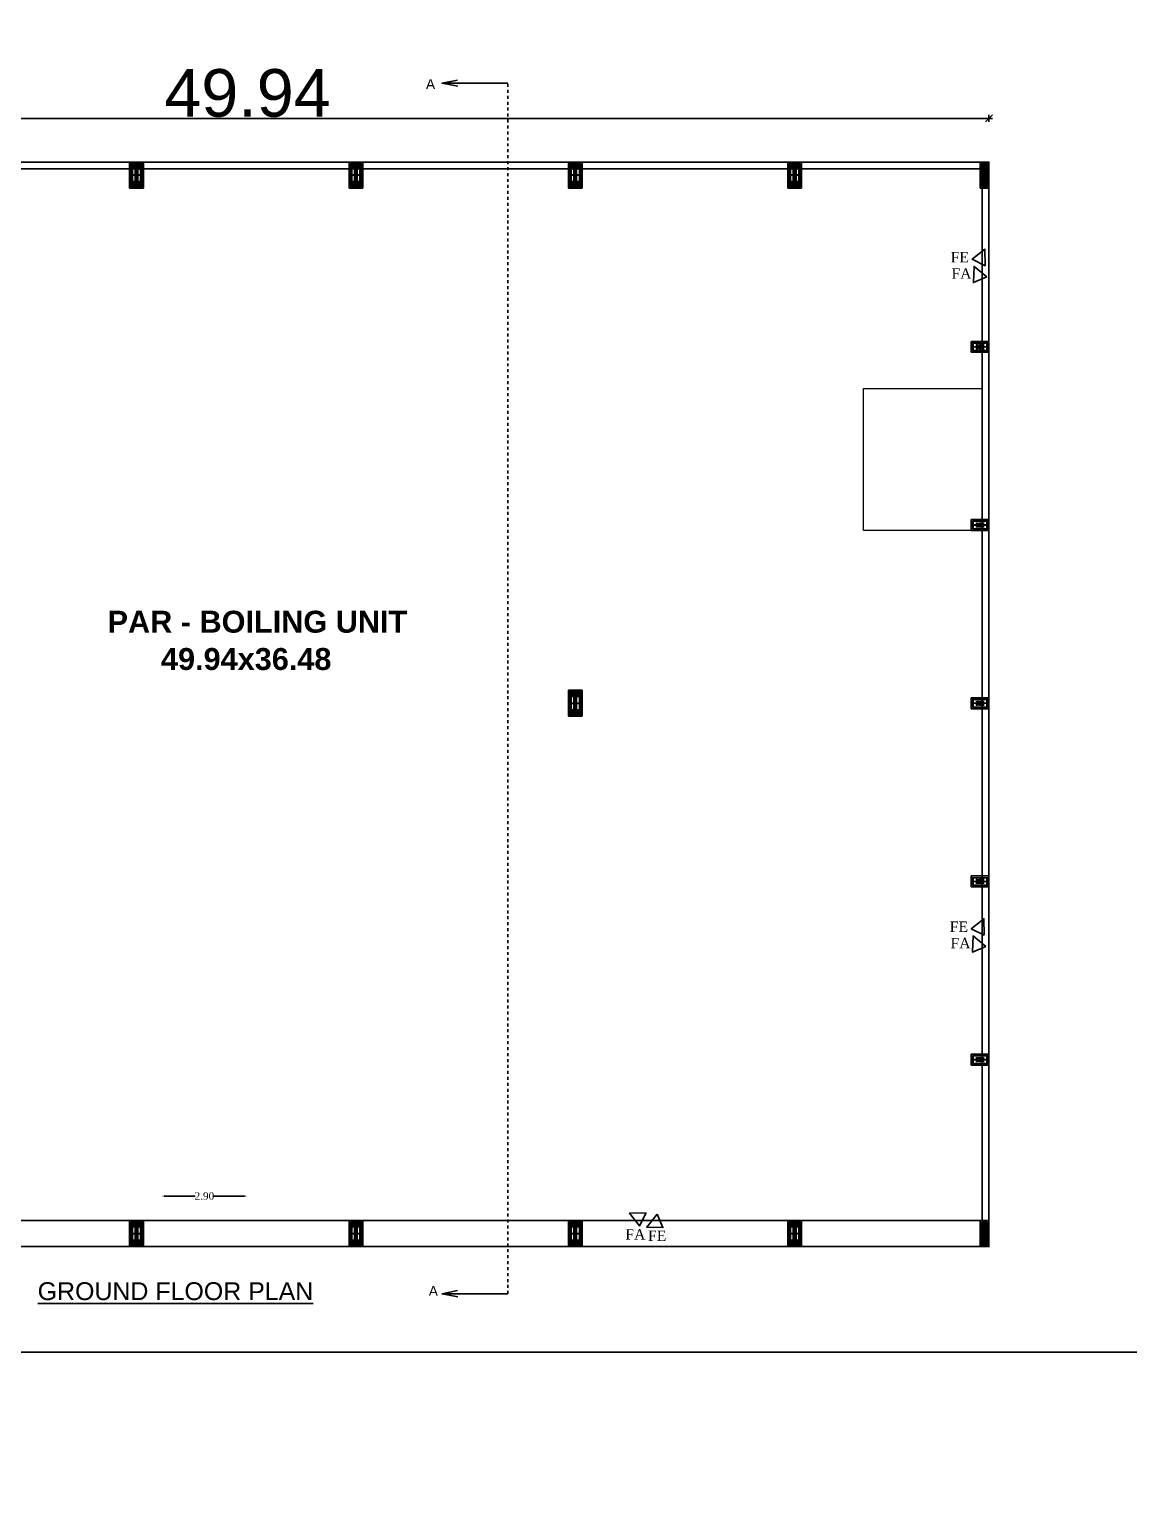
# Model space of a CAD drawing. Header units: metres. Extents: x 1422408 to 2565053, y 3723 to 80428.
# Drawn here: x 2267800.05 to 2267837.02, y 4045.94 to 4095.23 of the extents above; entities that cross this region are included whole.
import ezdxf

# ---------------------------------------------------------------- set-up
doc = ezdxf.new("R2010")
doc.units = ezdxf.units.M
doc.header["$LTSCALE"] = 3.5
doc.header["$MEASUREMENT"] = 0
doc.linetypes.add('CENTER2', pattern=[1.125, 0.75, -0.125, 0.125, -0.125])
doc.linetypes.add('HIDDEN', pattern=[0.375, 0.25, -0.125])
doc.layers.get('0').update_dxf_attribs({"linetype": 'CONTINUOUS'})
doc.layers.get('DEFPOINTS').update_dxf_attribs({"linetype": 'CONTINUOUS'})
for name, color, linetype in [('BLK_6_FLR_0_AC_ROOM_1', 117, 'CONTINUOUS'), ('BLK_6_FLR_0_EXIT_WIDTH_DOOR', 2, 'CONTINUOUS'), ('WORKSHOP_AREA', 10, 'CONTINUOUS')]:
    doc.layers.add(name, color=color, linetype=linetype)
doc.layers.add('BLK_6_FLR_0_BLT_UP_AREA', color=1, linetype='CONTINUOUS', plot=False)
doc.layers.add('BLK_6_FLR_0_FIRESTAIR_1', color=1, linetype='CONTINUOUS', lineweight=0)
doc.layers.add('CEN', color=4, linetype='CENTER2', lineweight=18)
doc.styles.add('ANAND', font='times.ttf')
doc.styles.add('ROOM TEXT 10.5', font='swisse.ttf')
doc.styles.add('SIKKIM-ARE', font='arialbd.ttf')
doc.styles.add('style1', font='arial.ttf', dxfattribs={"height": 0.28})
doc.styles.add('style1jaya', font='times.ttf')
doc.dimstyles.new('STANDARD$0', dxfattribs={"dimtxt": 0.25, "dimasz": 0.1, "dimexe": 2, "dimexo": 2, "dimgap": 0, "dimtad": 0, "dimzin": 0, "dimdsep": 46, "dimtxsty": 'ANAND', "dimcen": 0.0625, "dimdle": 2.5, "dimse1": 1, "dimse2": 1, "dimclrd": 2, "dimclre": 9, "dimadec": 0, "dimazin": 0, "dimtfac": 1, "dimtix": 1, "dimtofl": 0, "dimtmove": 2, "dimatfit": 3, "dimldrblk": 'OBLIQUE', "dimfxl": 0, "dimtolj": 1, "dimtzin": 0, "dimarcsym": 0})

# ---------------------------------------------------------------- blocks, each defined once
blk = doc.blocks.new('ER')
for p, q in [((-3, -3), (3, 3)), ((-3, 0), (3, 0)), ((0, -3), (0, 3))]:
    blk.add_line(p, q)
blk = doc.blocks.new('*D593')
at = {"layer": 'BLK_6_FLR_0_EXIT_WIDTH_DOOR', "color": 2, "linetype": 'Continuous', "lineweight": -2, "ltscale": 400}
for p, q in [((2267804.591, 4055.983), (2267805.63, 4055.983)), ((2267807.293, 4055.983), (2267806.254, 4055.983))]:
    blk.add_line(p, q, dxfattribs=at)
at = {"layer": 'BLK_6_FLR_0_EXIT_WIDTH_DOOR', "color": 2, "ltscale": 400}
for points in [[(2267804.591, 4056), (2267804.591, 4055.966), (2267804.491, 4055.983)], [(2267807.293, 4056), (2267807.293, 4055.966), (2267807.393, 4055.983)]]:
    blk.add_solid(points, dxfattribs=at)
at = {"layer": 'DEFPOINTS', "color": 0, "ltscale": 400}
for p in [(2267807.393, 4055.983), (2267804.491, 4055.16), (2267807.393, 4055.16)]:
    blk.add_point(p, dxfattribs=at)
at = {"layer": 'BLK_6_FLR_0_EXIT_WIDTH_DOOR', "color": 0, "ltscale": 400, "insert": (2267805.942, 4055.983), "char_height": 0.25, "attachment_point": 5, "style": 'ANAND'}
blk.add_mtext('\\A1;2.90', dxfattribs=at)
blk = doc.blocks.new('_Oblique')
at = {"color": 0, "linetype": 'ByBlock', "lineweight": -2}
blk.add_line((-0.5, -0.5), (0.5, 0.5), dxfattribs=at)

msp = doc.modelspace()

# ---------------------------------------------------------------- linework, layer by layer
at = {"linetype": 'HIDDEN', "ltscale": 0.05}
msp.add_line((2267816.14529, 4052.69148), (2267816.14529, 4093.41135), dxfattribs=at)
at = {"ltscale": 0.05}
msp.add_line((2267782.4279, 4092.23109), (2267832.28432, 4092.23109), dxfattribs=at)
for p, q in [((2267832.32432, 4090.76184), (2267782.3879, 4090.76184)), ((2267832.07074, 4090.71113), (2267832.27821, 4090.71113)), ((2267832.32432, 4054.28389), (2267832.32432, 4090.76184)), ((2267832.07074, 4055.10919), (2267832.27821, 4055.10919)), ((2267782.3879, 4054.28389), (2267832.32432, 4054.28389))]:
    msp.add_line(p, q)
at = {"linetype": 'Continuous'}
for p, q in [((2267803.42722, 4090.76184), (2267803.88829, 4090.76184)), ((2267803.42722, 4089.88582), (2267803.42722, 4090.76184)), ((2267803.55401, 4090.60969), (2267803.47333, 4090.60969)), ((2267803.55401, 4090.60047), (2267803.47333, 4090.60047)), ((2267803.48993, 4090.66502), (2267803.82558, 4090.66502)), ((2267803.48993, 4090.54514), (2267803.82558, 4090.54514)), ((2267803.51943, 4090.69453), (2267803.51943, 4089.95314)), ((2267803.61165, 4090.69453), (2267803.61165, 4089.95314)), ((2267803.70386, 4090.69453), (2267803.70386, 4089.95314)), ((2267803.76149, 4090.60969), (2267803.84218, 4090.60969)), ((2267803.76149, 4090.60047), (2267803.84218, 4090.60047)), ((2267803.79607, 4090.69453), (2267803.79607, 4089.95314)), ((2267803.88829, 4090.76184), (2267803.88829, 4089.88582)), ((2267810.80424, 4090.76184), (2267811.2653, 4090.76184)), ((2267810.80424, 4089.88582), (2267810.80424, 4090.76184)), ((2267810.93103, 4090.60969), (2267810.85034, 4090.60969)), ((2267810.93103, 4090.60047), (2267810.85034, 4090.60047)), ((2267810.86694, 4090.66502), (2267811.20259, 4090.66502)), ((2267810.86694, 4090.54514), (2267811.20259, 4090.54514)), ((2267810.89645, 4090.69453), (2267810.89645, 4089.95314)), ((2267810.98866, 4090.69453), (2267810.98866, 4089.95314)), ((2267811.08087, 4090.69453), (2267811.08087, 4089.95314)), ((2267811.13851, 4090.60969), (2267811.21919, 4090.60969)), ((2267811.13851, 4090.60047), (2267811.21919, 4090.60047)), ((2267811.17309, 4090.69453), (2267811.17309, 4089.95314)), ((2267811.2653, 4090.76184), (2267811.2653, 4089.88582)), ((2267818.18125, 4090.76184), (2267818.64231, 4090.76184)), ((2267818.18125, 4089.88582), (2267818.18125, 4090.76184)), ((2267818.30804, 4090.60969), (2267818.22735, 4090.60969)), ((2267818.30804, 4090.60047), (2267818.22735, 4090.60047)), ((2267818.24395, 4090.66502), (2267818.57961, 4090.66502)), ((2267818.24395, 4090.54514), (2267818.57961, 4090.54514)), ((2267818.27346, 4090.69453), (2267818.27346, 4089.95314)), ((2267818.36567, 4090.69453), (2267818.36567, 4089.95314)), ((2267818.45789, 4090.69453), (2267818.45789, 4089.95314)), ((2267818.51552, 4090.60969), (2267818.59621, 4090.60969)), ((2267818.51552, 4090.60047), (2267818.59621, 4090.60047)), ((2267818.5501, 4090.69453), (2267818.5501, 4089.95314)), ((2267818.64231, 4090.76184), (2267818.64231, 4089.88582)), ((2267825.55826, 4090.76184), (2267826.01932, 4090.76184)), ((2267825.55826, 4089.88582), (2267825.55826, 4090.76184)), ((2267825.68505, 4090.60969), (2267825.60437, 4090.60969)), ((2267825.68505, 4090.60047), (2267825.60437, 4090.60047)), ((2267825.62097, 4090.66502), (2267825.95662, 4090.66502)), ((2267825.62097, 4090.54514), (2267825.95662, 4090.54514)), ((2267825.65047, 4090.69453), (2267825.65047, 4089.95314)), ((2267825.74269, 4090.69453), (2267825.74269, 4089.95314)), ((2267825.8349, 4090.69453), (2267825.8349, 4089.95314)), ((2267825.89253, 4090.60969), (2267825.97322, 4090.60969)), ((2267825.89253, 4090.60047), (2267825.97322, 4090.60047)), ((2267825.92711, 4090.69453), (2267825.92711, 4089.95314)), ((2267826.01932, 4090.76184), (2267826.01932, 4089.88582)), ((2267832.02463, 4090.76184), (2267832.32432, 4090.76184)), ((2267832.02463, 4089.88582), (2267832.02463, 4090.76184)), ((2267832.07074, 4089.93654), (2267832.07074, 4090.71113)), ((2267832.09886, 4090.54514), (2267832.25931, 4090.54514)), ((2267832.11915, 4089.95314), (2267832.11915, 4090.69453)), ((2267832.2298, 4089.95314), (2267832.2298, 4090.69453)), ((2267832.27821, 4090.71113), (2267832.27821, 4089.93654)), ((2267832.32432, 4090.76184), (2267832.32432, 4089.88582)), ((2267803.55401, 4090.0472), (2267803.47333, 4090.0472)), ((2267803.55401, 4090.03797), (2267803.47333, 4090.03797)), ((2267803.48993, 4090.10252), (2267803.82558, 4090.10252)), ((2267803.76149, 4090.0472), (2267803.84218, 4090.0472)), ((2267803.76149, 4090.03797), (2267803.84218, 4090.03797)), ((2267810.93103, 4090.0472), (2267810.85034, 4090.0472)), ((2267810.93103, 4090.03797), (2267810.85034, 4090.03797)), ((2267810.86694, 4090.10252), (2267811.20259, 4090.10252)), ((2267811.13851, 4090.0472), (2267811.21919, 4090.0472)), ((2267811.13851, 4090.03797), (2267811.21919, 4090.03797)), ((2267818.30804, 4090.0472), (2267818.22735, 4090.0472)), ((2267818.30804, 4090.03797), (2267818.22735, 4090.03797)), ((2267818.24395, 4090.10252), (2267818.57961, 4090.10252)), ((2267818.51552, 4090.0472), (2267818.59621, 4090.0472)), ((2267818.51552, 4090.03797), (2267818.59621, 4090.03797)), ((2267825.68505, 4090.0472), (2267825.60437, 4090.0472)), ((2267825.68505, 4090.03797), (2267825.60437, 4090.03797)), ((2267825.62097, 4090.10252), (2267825.95662, 4090.10252)), ((2267825.89253, 4090.0472), (2267825.97322, 4090.0472)), ((2267825.89253, 4090.03797), (2267825.97322, 4090.03797)), ((2267832.08226, 4090.0472), (2267832.26669, 4090.0472)), ((2267832.08226, 4090.03982), (2267832.08226, 4090.0472)), ((2267832.26669, 4090.03982), (2267832.08226, 4090.03982)), ((2267832.09886, 4090.10252), (2267832.25931, 4090.10252)), ((2267832.26669, 4090.0472), (2267832.26669, 4090.03982)), ((2267803.88829, 4089.88582), (2267803.42722, 4089.88582)), ((2267803.48993, 4089.98265), (2267803.82558, 4089.98265)), ((2267811.2653, 4089.88582), (2267810.80424, 4089.88582)), ((2267810.86694, 4089.98265), (2267811.20259, 4089.98265)), ((2267818.64231, 4089.88582), (2267818.18125, 4089.88582)), ((2267818.24395, 4089.98265), (2267818.57961, 4089.98265)), ((2267826.01932, 4089.88582), (2267825.55826, 4089.88582)), ((2267825.62097, 4089.98265), (2267825.95662, 4089.98265)), ((2267832.32432, 4089.88582), (2267832.02463, 4089.88582)), ((2267832.27821, 4089.93654), (2267832.07074, 4089.93654)), ((2267832.09886, 4089.98265), (2267832.25931, 4089.98265)), ((2267831.72494, 4084.73107), (2267832.32432, 4084.73107)), ((2267831.72494, 4084.36221), (2267831.72494, 4084.73107)), ((2267832.16479, 4084.60197), (2267831.88447, 4084.60197)), ((2267831.91397, 4084.4618), (2267831.91397, 4084.63148)), ((2267832.02463, 4084.4618), (2267832.02463, 4084.63148)), ((2267832.13528, 4084.4618), (2267832.13528, 4084.63148)), ((2267832.32432, 4084.73107), (2267832.32432, 4084.36221)), ((2267832.32432, 4084.36221), (2267831.72494, 4084.36221)), ((2267832.16479, 4084.49131), (2267831.88447, 4084.49131)), ((2267831.72494, 4078.73724), (2267832.32432, 4078.73724)), ((2267831.72494, 4078.36839), (2267831.72494, 4078.73724)), ((2267832.32432, 4078.73724), (2267832.32432, 4078.36839)), ((2267832.32432, 4078.36839), (2267831.72494, 4078.36839)), ((2267832.16479, 4078.60814), (2267831.88447, 4078.60814)), ((2267832.16479, 4078.49749), (2267831.88447, 4078.49749)), ((2267831.91397, 4078.46798), (2267831.91397, 4078.63765)), ((2267832.02463, 4078.46798), (2267832.02463, 4078.63765)), ((2267832.13528, 4078.46798), (2267832.13528, 4078.63765)), ((2267818.18125, 4072.12098), (2267818.18125, 4072.997)), ((2267818.18125, 4072.997), (2267818.64231, 4072.997)), ((2267818.30804, 4072.84485), (2267818.22735, 4072.84485)), ((2267818.30804, 4072.83563), (2267818.22735, 4072.83563)), ((2267818.57961, 4072.90018), (2267818.24395, 4072.90018)), ((2267818.57961, 4072.7803), (2267818.24395, 4072.7803)), ((2267818.27346, 4072.1883), (2267818.27346, 4072.92969)), ((2267818.36567, 4072.1883), (2267818.36567, 4072.92969)), ((2267818.45789, 4072.1883), (2267818.45789, 4072.92969)), ((2267818.51552, 4072.84485), (2267818.59621, 4072.84485)), ((2267818.51552, 4072.83563), (2267818.59621, 4072.83563)), ((2267818.5501, 4072.1883), (2267818.5501, 4072.92969)), ((2267818.64231, 4072.997), (2267818.64231, 4072.12098)), ((2267818.30804, 4072.28236), (2267818.22735, 4072.28236)), ((2267818.30804, 4072.27313), (2267818.22735, 4072.27313)), ((2267818.57961, 4072.33768), (2267818.24395, 4072.33768)), ((2267818.51552, 4072.28236), (2267818.59621, 4072.28236)), ((2267818.51552, 4072.27313), (2267818.59621, 4072.27313)), ((2267831.72494, 4072.74342), (2267832.32432, 4072.74342)), ((2267831.72494, 4072.37457), (2267831.72494, 4072.74342)), ((2267832.32432, 4072.37457), (2267831.72494, 4072.37457)), ((2267832.16479, 4072.61432), (2267831.88447, 4072.61432)), ((2267832.16479, 4072.50367), (2267831.88447, 4072.50367)), ((2267831.91397, 4072.47416), (2267831.91397, 4072.64383)), ((2267832.02463, 4072.47416), (2267832.02463, 4072.64383)), ((2267832.13528, 4072.47416), (2267832.13528, 4072.64383)), ((2267832.32432, 4072.74342), (2267832.32432, 4072.37457)), ((2267818.64231, 4072.12098), (2267818.18125, 4072.12098)), ((2267818.57961, 4072.21781), (2267818.24395, 4072.21781)), ((2267831.72494, 4066.7496), (2267832.32432, 4066.7496)), ((2267831.72494, 4066.38075), (2267831.72494, 4066.7496)), ((2267832.32432, 4066.38075), (2267831.72494, 4066.38075)), ((2267832.16479, 4066.6205), (2267831.88447, 4066.6205)), ((2267832.16479, 4066.50984), (2267831.88447, 4066.50984)), ((2267831.91397, 4066.48034), (2267831.91397, 4066.65001)), ((2267832.02463, 4066.48034), (2267832.02463, 4066.65001)), ((2267832.13528, 4066.48034), (2267832.13528, 4066.65001)), ((2267832.32432, 4066.7496), (2267832.32432, 4066.38075)), ((2267831.72494, 4060.75577), (2267832.32432, 4060.75577)), ((2267831.72494, 4060.38692), (2267831.72494, 4060.75577)), ((2267832.16479, 4060.62668), (2267831.88447, 4060.62668)), ((2267832.16479, 4060.51602), (2267831.88447, 4060.51602)), ((2267831.91397, 4060.48651), (2267831.91397, 4060.65618)), ((2267832.02463, 4060.48651), (2267832.02463, 4060.65618)), ((2267832.13528, 4060.48651), (2267832.13528, 4060.65618)), ((2267832.32432, 4060.75577), (2267832.32432, 4060.38692)), ((2267832.32432, 4060.38692), (2267831.72494, 4060.38692)), ((2267803.42722, 4055.15991), (2267803.88829, 4055.15991)), ((2267803.42722, 4054.28389), (2267803.42722, 4055.15991)), ((2267803.48993, 4055.06309), (2267803.82558, 4055.06309)), ((2267803.51943, 4055.0926), (2267803.51943, 4054.35121)), ((2267803.61165, 4055.0926), (2267803.61165, 4054.35121)), ((2267803.70386, 4055.0926), (2267803.70386, 4054.35121)), ((2267803.79607, 4055.0926), (2267803.79607, 4054.35121)), ((2267803.88829, 4055.15991), (2267803.88829, 4054.28389)), ((2267810.80424, 4055.15991), (2267811.2653, 4055.15991)), ((2267810.80424, 4054.28389), (2267810.80424, 4055.15991)), ((2267810.86694, 4055.06309), (2267811.20259, 4055.06309)), ((2267810.89645, 4055.0926), (2267810.89645, 4054.35121)), ((2267810.98866, 4055.0926), (2267810.98866, 4054.35121)), ((2267811.08087, 4055.0926), (2267811.08087, 4054.35121)), ((2267811.17309, 4055.0926), (2267811.17309, 4054.35121)), ((2267811.2653, 4055.15991), (2267811.2653, 4054.28389)), ((2267818.18125, 4055.15991), (2267818.64231, 4055.15991)), ((2267818.18125, 4054.28389), (2267818.18125, 4055.15991)), ((2267818.24395, 4055.06309), (2267818.57961, 4055.06309)), ((2267818.27346, 4055.0926), (2267818.27346, 4054.35121)), ((2267818.36567, 4055.0926), (2267818.36567, 4054.35121)), ((2267818.45789, 4055.0926), (2267818.45789, 4054.35121)), ((2267818.5501, 4055.0926), (2267818.5501, 4054.35121)), ((2267818.64231, 4055.15991), (2267818.64231, 4054.28389)), ((2267825.55826, 4055.15991), (2267826.01932, 4055.15991)), ((2267825.55826, 4054.28389), (2267825.55826, 4055.15991)), ((2267825.62097, 4055.06309), (2267825.95662, 4055.06309)), ((2267825.65047, 4055.0926), (2267825.65047, 4054.35121)), ((2267825.74269, 4055.0926), (2267825.74269, 4054.35121)), ((2267825.8349, 4055.0926), (2267825.8349, 4054.35121)), ((2267825.92711, 4055.0926), (2267825.92711, 4054.35121)), ((2267826.01932, 4055.15991), (2267826.01932, 4054.28389)), ((2267832.02463, 4055.15991), (2267832.32432, 4055.15991)), ((2267832.02463, 4054.28389), (2267832.02463, 4055.15991)), ((2267832.07074, 4054.33461), (2267832.07074, 4055.10919)), ((2267832.11915, 4054.35121), (2267832.11915, 4055.0926)), ((2267832.2298, 4054.35121), (2267832.2298, 4055.0926)), ((2267832.27821, 4055.10919), (2267832.27821, 4054.33461)), ((2267832.32432, 4055.15991), (2267832.32432, 4054.28389)), ((2267803.55401, 4055.00776), (2267803.47333, 4055.00776)), ((2267803.55401, 4054.99854), (2267803.47333, 4054.99854)), ((2267803.48993, 4054.94321), (2267803.82558, 4054.94321)), ((2267803.76149, 4055.00776), (2267803.84218, 4055.00776)), ((2267803.76149, 4054.99854), (2267803.84218, 4054.99854)), ((2267810.93103, 4055.00776), (2267810.85034, 4055.00776)), ((2267810.93103, 4054.99854), (2267810.85034, 4054.99854)), ((2267810.86694, 4054.94321), (2267811.20259, 4054.94321)), ((2267811.13851, 4055.00776), (2267811.21919, 4055.00776)), ((2267811.13851, 4054.99854), (2267811.21919, 4054.99854)), ((2267818.30804, 4055.00776), (2267818.22735, 4055.00776)), ((2267818.30804, 4054.99854), (2267818.22735, 4054.99854)), ((2267818.24395, 4054.94321), (2267818.57961, 4054.94321)), ((2267818.51552, 4055.00776), (2267818.59621, 4055.00776)), ((2267818.51552, 4054.99854), (2267818.59621, 4054.99854)), ((2267825.68505, 4055.00776), (2267825.60437, 4055.00776)), ((2267825.68505, 4054.99854), (2267825.60437, 4054.99854)), ((2267825.62097, 4054.94321), (2267825.95662, 4054.94321)), ((2267825.89253, 4055.00776), (2267825.97322, 4055.00776)), ((2267825.89253, 4054.99854), (2267825.97322, 4054.99854)), ((2267832.09886, 4054.94321), (2267832.25931, 4054.94321)), ((2267803.88829, 4054.28389), (2267803.42722, 4054.28389)), ((2267803.55401, 4054.44526), (2267803.47333, 4054.44526)), ((2267803.55401, 4054.43604), (2267803.47333, 4054.43604)), ((2267803.48993, 4054.50059), (2267803.82558, 4054.50059)), ((2267803.48993, 4054.38071), (2267803.82558, 4054.38071)), ((2267803.76149, 4054.44526), (2267803.84218, 4054.44526)), ((2267803.76149, 4054.43604), (2267803.84218, 4054.43604)), ((2267811.2653, 4054.28389), (2267810.80424, 4054.28389)), ((2267810.93103, 4054.44526), (2267810.85034, 4054.44526)), ((2267810.93103, 4054.43604), (2267810.85034, 4054.43604)), ((2267810.86694, 4054.50059), (2267811.20259, 4054.50059)), ((2267810.86694, 4054.38071), (2267811.20259, 4054.38071)), ((2267811.13851, 4054.44526), (2267811.21919, 4054.44526)), ((2267811.13851, 4054.43604), (2267811.21919, 4054.43604)), ((2267818.64231, 4054.28389), (2267818.18125, 4054.28389)), ((2267818.30804, 4054.44526), (2267818.22735, 4054.44526)), ((2267818.30804, 4054.43604), (2267818.22735, 4054.43604)), ((2267818.24395, 4054.50059), (2267818.57961, 4054.50059)), ((2267818.24395, 4054.38071), (2267818.57961, 4054.38071)), ((2267818.51552, 4054.44526), (2267818.59621, 4054.44526)), ((2267818.51552, 4054.43604), (2267818.59621, 4054.43604)), ((2267826.01932, 4054.28389), (2267825.55826, 4054.28389)), ((2267825.68505, 4054.44526), (2267825.60437, 4054.44526)), ((2267825.68505, 4054.43604), (2267825.60437, 4054.43604)), ((2267825.62097, 4054.50059), (2267825.95662, 4054.50059)), ((2267825.62097, 4054.38071), (2267825.95662, 4054.38071)), ((2267825.89253, 4054.44526), (2267825.97322, 4054.44526)), ((2267825.89253, 4054.43604), (2267825.97322, 4054.43604)), ((2267832.32432, 4054.28389), (2267832.02463, 4054.28389)), ((2267832.27821, 4054.33461), (2267832.07074, 4054.33461)), ((2267832.08226, 4054.44526), (2267832.26669, 4054.44526)), ((2267832.08226, 4054.43789), (2267832.08226, 4054.44526)), ((2267832.26669, 4054.43789), (2267832.08226, 4054.43789)), ((2267832.09886, 4054.50059), (2267832.25931, 4054.50059)), ((2267832.09886, 4054.38071), (2267832.25931, 4054.38071)), ((2267832.26669, 4054.44526), (2267832.26669, 4054.43789))]:
    msp.add_line(p, q, dxfattribs=at)
at = {"color": 1, "ltscale": 0.05}
msp.add_lwpolyline([(2267776.00774, 4139.37097), (2267889.72091, 4139.37097), (2267890.18577, 4050.73093), (2267776.4726, 4050.73093)], close=True, dxfattribs=at)
at = {"ltscale": 0.05}
for points in [[(2267814.45476, 4093.52092), (2267813.93319, 4093.41135), (2267814.46045, 4093.31063)], [(2267816.14529, 4093.41135), (2267813.93319, 4093.41135)], [(2267820.79128, 4055.41554), (2267820.23772, 4055.40503), (2267820.57646, 4054.97653), (2267820.79128, 4055.41554)], [(2267821.16449, 4055.3683), (2267820.81376, 4054.93991), (2267821.35962, 4054.92019), (2267821.16449, 4055.3683)], [(2267814.45476, 4052.80106), (2267813.93319, 4052.69148), (2267814.46045, 4052.59077)], [(2267816.14529, 4052.69148), (2267813.93319, 4052.69148)]]:
    msp.add_lwpolyline(points, dxfattribs=at)
at = {"linetype": 'Continuous'}
for points in [[(2267803.47333, 4090.71113), (2267803.84218, 4090.71113), (2267803.84218, 4089.93654), (2267803.47333, 4089.93654)], [(2267803.55401, 4090.60047), (2267803.76149, 4090.60047), (2267803.76149, 4090.60969), (2267803.55401, 4090.60969)], [(2267803.56093, 4090.60969), (2267803.57015, 4090.60969), (2267803.57015, 4090.71113), (2267803.56093, 4090.71113)], [(2267803.65314, 4090.60969), (2267803.66236, 4090.60969), (2267803.66236, 4090.71113), (2267803.65314, 4090.71113)], [(2267803.65545, 4090.0472), (2267803.66006, 4090.0472), (2267803.66006, 4090.60047), (2267803.65545, 4090.60047)], [(2267803.75458, 4090.60969), (2267803.74536, 4090.60969), (2267803.74536, 4090.71113), (2267803.75458, 4090.71113)], [(2267810.85034, 4090.71113), (2267811.21919, 4090.71113), (2267811.21919, 4089.93654), (2267810.85034, 4089.93654)], [(2267810.93103, 4090.60047), (2267811.13851, 4090.60047), (2267811.13851, 4090.60969), (2267810.93103, 4090.60969)], [(2267810.93794, 4090.60969), (2267810.94716, 4090.60969), (2267810.94716, 4090.71113), (2267810.93794, 4090.71113)], [(2267811.03016, 4090.60969), (2267811.03938, 4090.60969), (2267811.03938, 4090.71113), (2267811.03016, 4090.71113)], [(2267811.03246, 4090.0472), (2267811.03707, 4090.0472), (2267811.03707, 4090.60047), (2267811.03246, 4090.60047)], [(2267811.13159, 4090.60969), (2267811.12237, 4090.60969), (2267811.12237, 4090.71113), (2267811.13159, 4090.71113)], [(2267818.22735, 4090.71113), (2267818.59621, 4090.71113), (2267818.59621, 4089.93654), (2267818.22735, 4089.93654)], [(2267818.30804, 4090.60047), (2267818.51552, 4090.60047), (2267818.51552, 4090.60969), (2267818.30804, 4090.60969)], [(2267818.31496, 4090.60969), (2267818.32418, 4090.60969), (2267818.32418, 4090.71113), (2267818.31496, 4090.71113)], [(2267818.40717, 4090.60969), (2267818.41639, 4090.60969), (2267818.41639, 4090.71113), (2267818.40717, 4090.71113)], [(2267818.40947, 4090.0472), (2267818.41409, 4090.0472), (2267818.41409, 4090.60047), (2267818.40947, 4090.60047)], [(2267818.5086, 4090.60969), (2267818.49938, 4090.60969), (2267818.49938, 4090.71113), (2267818.5086, 4090.71113)], [(2267825.60437, 4090.71113), (2267825.97322, 4090.71113), (2267825.97322, 4089.93654), (2267825.60437, 4089.93654)], [(2267825.68505, 4090.60047), (2267825.89253, 4090.60047), (2267825.89253, 4090.60969), (2267825.68505, 4090.60969)], [(2267825.69197, 4090.60969), (2267825.70119, 4090.60969), (2267825.70119, 4090.71113), (2267825.69197, 4090.71113)], [(2267825.78418, 4090.60969), (2267825.7934, 4090.60969), (2267825.7934, 4090.71113), (2267825.78418, 4090.71113)], [(2267825.78649, 4090.0472), (2267825.7911, 4090.0472), (2267825.7911, 4090.60047), (2267825.78649, 4090.60047)], [(2267825.88562, 4090.60969), (2267825.87639, 4090.60969), (2267825.87639, 4090.71113), (2267825.88562, 4090.71113)], [(2267832.08226, 4090.60047), (2267832.26669, 4090.60047), (2267832.26669, 4090.60785), (2267832.08226, 4090.60785)], [(2267832.16986, 4090.60785), (2267832.17908, 4090.60785), (2267832.17908, 4090.71113), (2267832.16986, 4090.71113)], [(2267832.17217, 4090.60047), (2267832.17678, 4090.60047), (2267832.17678, 4090.0472), (2267832.17217, 4090.0472)], [(2267803.47287, 4090.32844), (2267803.47287, 4090.31922), (2267803.65545, 4090.31922), (2267803.65545, 4090.32844)], [(2267803.55401, 4090.0472), (2267803.76149, 4090.0472), (2267803.76149, 4090.03797), (2267803.55401, 4090.03797)], [(2267803.56093, 4090.03797), (2267803.57015, 4090.03797), (2267803.57015, 4089.93654), (2267803.56093, 4089.93654)], [(2267803.65314, 4090.03797), (2267803.66236, 4090.03797), (2267803.66236, 4089.93654), (2267803.65314, 4089.93654)], [(2267803.84264, 4090.32844), (2267803.84264, 4090.31922), (2267803.66006, 4090.31922), (2267803.66006, 4090.32844)], [(2267803.75458, 4090.03797), (2267803.74536, 4090.03797), (2267803.74536, 4089.93654), (2267803.75458, 4089.93654)], [(2267810.84988, 4090.32844), (2267810.84988, 4090.31922), (2267811.03246, 4090.31922), (2267811.03246, 4090.32844)], [(2267810.93103, 4090.0472), (2267811.13851, 4090.0472), (2267811.13851, 4090.03797), (2267810.93103, 4090.03797)], [(2267810.93794, 4090.03797), (2267810.94716, 4090.03797), (2267810.94716, 4089.93654), (2267810.93794, 4089.93654)], [(2267811.03016, 4090.03797), (2267811.03938, 4090.03797), (2267811.03938, 4089.93654), (2267811.03016, 4089.93654)], [(2267811.21965, 4090.32844), (2267811.21965, 4090.31922), (2267811.03707, 4090.31922), (2267811.03707, 4090.32844)], [(2267811.13159, 4090.03797), (2267811.12237, 4090.03797), (2267811.12237, 4089.93654), (2267811.13159, 4089.93654)], [(2267818.22689, 4090.32844), (2267818.22689, 4090.31922), (2267818.40947, 4090.31922), (2267818.40947, 4090.32844)], [(2267818.30804, 4090.0472), (2267818.51552, 4090.0472), (2267818.51552, 4090.03797), (2267818.30804, 4090.03797)], [(2267818.31496, 4090.03797), (2267818.32418, 4090.03797), (2267818.32418, 4089.93654), (2267818.31496, 4089.93654)], [(2267818.40717, 4090.03797), (2267818.41639, 4090.03797), (2267818.41639, 4089.93654), (2267818.40717, 4089.93654)], [(2267818.59667, 4090.32844), (2267818.59667, 4090.31922), (2267818.41409, 4090.31922), (2267818.41409, 4090.32844)], [(2267818.5086, 4090.03797), (2267818.49938, 4090.03797), (2267818.49938, 4089.93654), (2267818.5086, 4089.93654)], [(2267825.60391, 4090.32844), (2267825.60391, 4090.31922), (2267825.78649, 4090.31922), (2267825.78649, 4090.32844)], [(2267825.68505, 4090.0472), (2267825.89253, 4090.0472), (2267825.89253, 4090.03797), (2267825.68505, 4090.03797)], [(2267825.69197, 4090.03797), (2267825.70119, 4090.03797), (2267825.70119, 4089.93654), (2267825.69197, 4089.93654)], [(2267825.78418, 4090.03797), (2267825.7934, 4090.03797), (2267825.7934, 4089.93654), (2267825.78418, 4089.93654)], [(2267825.97368, 4090.32844), (2267825.97368, 4090.31922), (2267825.7911, 4090.31922), (2267825.7911, 4090.32844)], [(2267825.88562, 4090.03797), (2267825.87639, 4090.03797), (2267825.87639, 4089.93654), (2267825.88562, 4089.93654)], [(2267832.07074, 4090.31922), (2267832.07074, 4090.32844), (2267832.17217, 4090.32844), (2267832.17217, 4090.31922)], [(2267832.16986, 4090.03982), (2267832.17908, 4090.03982), (2267832.17908, 4089.93654), (2267832.16986, 4089.93654)], [(2267832.27821, 4090.31922), (2267832.27821, 4090.32844), (2267832.17678, 4090.32844), (2267832.17678, 4090.31922)], [(2267831.77104, 4084.41985), (2267832.27821, 4084.41985), (2267832.27821, 4084.67343), (2267831.77104, 4084.67343)], [(2267831.78672, 4084.43137), (2267831.7941, 4084.43137), (2267831.7941, 4084.66191), (2267831.78672, 4084.66191)], [(2267831.7941, 4084.54433), (2267832.25516, 4084.54433), (2267832.25516, 4084.54895), (2267831.7941, 4084.54895)], [(2267831.77104, 4078.42602), (2267832.27821, 4078.42602), (2267832.27821, 4078.67961), (2267831.77104, 4078.67961)], [(2267831.78672, 4078.43755), (2267831.7941, 4078.43755), (2267831.7941, 4078.66808), (2267831.78672, 4078.66808)], [(2267831.7941, 4078.55051), (2267832.25516, 4078.55051), (2267832.25516, 4078.55512), (2267831.7941, 4078.55512)], [(2267818.59621, 4072.1717), (2267818.22735, 4072.1717), (2267818.22735, 4072.94629), (2267818.59621, 4072.94629)], [(2267818.51552, 4072.83563), (2267818.30804, 4072.83563), (2267818.30804, 4072.84485), (2267818.51552, 4072.84485)], [(2267818.31496, 4072.84485), (2267818.32418, 4072.84485), (2267818.32418, 4072.94629), (2267818.31496, 4072.94629)], [(2267818.41639, 4072.84485), (2267818.40717, 4072.84485), (2267818.40717, 4072.94629), (2267818.41639, 4072.94629)], [(2267818.41409, 4072.83563), (2267818.40947, 4072.83563), (2267818.40947, 4072.28236), (2267818.41409, 4072.28236)], [(2267818.5086, 4072.84485), (2267818.49938, 4072.84485), (2267818.49938, 4072.94629), (2267818.5086, 4072.94629)], [(2267818.22689, 4072.55438), (2267818.22689, 4072.5636), (2267818.40947, 4072.5636), (2267818.40947, 4072.55438)], [(2267818.51552, 4072.28236), (2267818.30804, 4072.28236), (2267818.30804, 4072.27313), (2267818.51552, 4072.27313)], [(2267818.31496, 4072.27313), (2267818.32418, 4072.27313), (2267818.32418, 4072.1717), (2267818.31496, 4072.1717)], [(2267818.41639, 4072.27313), (2267818.40717, 4072.27313), (2267818.40717, 4072.1717), (2267818.41639, 4072.1717)], [(2267818.59667, 4072.55438), (2267818.59667, 4072.5636), (2267818.41409, 4072.5636), (2267818.41409, 4072.55438)], [(2267818.5086, 4072.27313), (2267818.49938, 4072.27313), (2267818.49938, 4072.1717), (2267818.5086, 4072.1717)], [(2267831.77104, 4072.4322), (2267832.27821, 4072.4322), (2267832.27821, 4072.68579), (2267831.77104, 4072.68579)], [(2267831.78672, 4072.44373), (2267831.7941, 4072.44373), (2267831.7941, 4072.67426), (2267831.78672, 4072.67426)], [(2267831.7941, 4072.55669), (2267832.25516, 4072.55669), (2267832.25516, 4072.5613), (2267831.7941, 4072.5613)], [(2267831.77104, 4066.43838), (2267832.27821, 4066.43838), (2267832.27821, 4066.69196), (2267831.77104, 4066.69196)], [(2267831.78672, 4066.44991), (2267831.7941, 4066.44991), (2267831.7941, 4066.68044), (2267831.78672, 4066.68044)], [(2267831.7941, 4066.56287), (2267832.25516, 4066.56287), (2267832.25516, 4066.56748), (2267831.7941, 4066.56748)], [(2267831.77104, 4060.44456), (2267832.27821, 4060.44456), (2267832.27821, 4060.69814), (2267831.77104, 4060.69814)], [(2267831.78672, 4060.45608), (2267831.7941, 4060.45608), (2267831.7941, 4060.68661), (2267831.78672, 4060.68661)], [(2267831.7941, 4060.56904), (2267832.25516, 4060.56904), (2267832.25516, 4060.57365), (2267831.7941, 4060.57365)], [(2267803.47333, 4055.10919), (2267803.84218, 4055.10919), (2267803.84218, 4054.33461), (2267803.47333, 4054.33461)], [(2267803.56093, 4055.00776), (2267803.57015, 4055.00776), (2267803.57015, 4055.10919), (2267803.56093, 4055.10919)], [(2267803.65314, 4055.00776), (2267803.66236, 4055.00776), (2267803.66236, 4055.10919), (2267803.65314, 4055.10919)], [(2267803.75458, 4055.00776), (2267803.74536, 4055.00776), (2267803.74536, 4055.10919), (2267803.75458, 4055.10919)], [(2267810.85034, 4055.10919), (2267811.21919, 4055.10919), (2267811.21919, 4054.33461), (2267810.85034, 4054.33461)], [(2267810.93794, 4055.00776), (2267810.94716, 4055.00776), (2267810.94716, 4055.10919), (2267810.93794, 4055.10919)], [(2267811.03016, 4055.00776), (2267811.03938, 4055.00776), (2267811.03938, 4055.10919), (2267811.03016, 4055.10919)], [(2267811.13159, 4055.00776), (2267811.12237, 4055.00776), (2267811.12237, 4055.10919), (2267811.13159, 4055.10919)], [(2267818.22735, 4055.10919), (2267818.59621, 4055.10919), (2267818.59621, 4054.33461), (2267818.22735, 4054.33461)], [(2267818.31496, 4055.00776), (2267818.32418, 4055.00776), (2267818.32418, 4055.10919), (2267818.31496, 4055.10919)], [(2267818.40717, 4055.00776), (2267818.41639, 4055.00776), (2267818.41639, 4055.10919), (2267818.40717, 4055.10919)], [(2267818.5086, 4055.00776), (2267818.49938, 4055.00776), (2267818.49938, 4055.10919), (2267818.5086, 4055.10919)], [(2267825.60437, 4055.10919), (2267825.97322, 4055.10919), (2267825.97322, 4054.33461), (2267825.60437, 4054.33461)], [(2267825.69197, 4055.00776), (2267825.70119, 4055.00776), (2267825.70119, 4055.10919), (2267825.69197, 4055.10919)], [(2267825.78418, 4055.00776), (2267825.7934, 4055.00776), (2267825.7934, 4055.10919), (2267825.78418, 4055.10919)], [(2267825.88562, 4055.00776), (2267825.87639, 4055.00776), (2267825.87639, 4055.10919), (2267825.88562, 4055.10919)], [(2267832.16986, 4055.00592), (2267832.17908, 4055.00592), (2267832.17908, 4055.10919), (2267832.16986, 4055.10919)], [(2267803.47287, 4054.72651), (2267803.47287, 4054.71729), (2267803.65545, 4054.71729), (2267803.65545, 4054.72651)], [(2267803.55401, 4054.99854), (2267803.76149, 4054.99854), (2267803.76149, 4055.00776), (2267803.55401, 4055.00776)], [(2267803.65545, 4054.44526), (2267803.66006, 4054.44526), (2267803.66006, 4054.99854), (2267803.65545, 4054.99854)], [(2267803.84264, 4054.72651), (2267803.84264, 4054.71729), (2267803.66006, 4054.71729), (2267803.66006, 4054.72651)], [(2267810.84988, 4054.72651), (2267810.84988, 4054.71729), (2267811.03246, 4054.71729), (2267811.03246, 4054.72651)], [(2267810.93103, 4054.99854), (2267811.13851, 4054.99854), (2267811.13851, 4055.00776), (2267810.93103, 4055.00776)], [(2267811.03246, 4054.44526), (2267811.03707, 4054.44526), (2267811.03707, 4054.99854), (2267811.03246, 4054.99854)], [(2267811.21965, 4054.72651), (2267811.21965, 4054.71729), (2267811.03707, 4054.71729), (2267811.03707, 4054.72651)], [(2267818.22689, 4054.72651), (2267818.22689, 4054.71729), (2267818.40947, 4054.71729), (2267818.40947, 4054.72651)], [(2267818.30804, 4054.99854), (2267818.51552, 4054.99854), (2267818.51552, 4055.00776), (2267818.30804, 4055.00776)], [(2267818.40947, 4054.44526), (2267818.41409, 4054.44526), (2267818.41409, 4054.99854), (2267818.40947, 4054.99854)], [(2267818.59667, 4054.72651), (2267818.59667, 4054.71729), (2267818.41409, 4054.71729), (2267818.41409, 4054.72651)], [(2267825.60391, 4054.72651), (2267825.60391, 4054.71729), (2267825.78649, 4054.71729), (2267825.78649, 4054.72651)], [(2267825.68505, 4054.99854), (2267825.89253, 4054.99854), (2267825.89253, 4055.00776), (2267825.68505, 4055.00776)], [(2267825.78649, 4054.44526), (2267825.7911, 4054.44526), (2267825.7911, 4054.99854), (2267825.78649, 4054.99854)], [(2267825.97368, 4054.72651), (2267825.97368, 4054.71729), (2267825.7911, 4054.71729), (2267825.7911, 4054.72651)], [(2267832.07074, 4054.71729), (2267832.07074, 4054.72651), (2267832.17217, 4054.72651), (2267832.17217, 4054.71729)], [(2267832.08226, 4054.99854), (2267832.26669, 4054.99854), (2267832.26669, 4055.00592), (2267832.08226, 4055.00592)], [(2267832.17217, 4054.99854), (2267832.17678, 4054.99854), (2267832.17678, 4054.44526), (2267832.17217, 4054.44526)], [(2267832.27821, 4054.71729), (2267832.27821, 4054.72651), (2267832.17678, 4054.72651), (2267832.17678, 4054.71729)], [(2267803.55401, 4054.44526), (2267803.76149, 4054.44526), (2267803.76149, 4054.43604), (2267803.55401, 4054.43604)], [(2267803.56093, 4054.43604), (2267803.57015, 4054.43604), (2267803.57015, 4054.33461), (2267803.56093, 4054.33461)], [(2267803.65314, 4054.43604), (2267803.66236, 4054.43604), (2267803.66236, 4054.33461), (2267803.65314, 4054.33461)], [(2267803.75458, 4054.43604), (2267803.74536, 4054.43604), (2267803.74536, 4054.33461), (2267803.75458, 4054.33461)], [(2267810.93103, 4054.44526), (2267811.13851, 4054.44526), (2267811.13851, 4054.43604), (2267810.93103, 4054.43604)], [(2267810.93794, 4054.43604), (2267810.94716, 4054.43604), (2267810.94716, 4054.33461), (2267810.93794, 4054.33461)], [(2267811.03016, 4054.43604), (2267811.03938, 4054.43604), (2267811.03938, 4054.33461), (2267811.03016, 4054.33461)], [(2267811.13159, 4054.43604), (2267811.12237, 4054.43604), (2267811.12237, 4054.33461), (2267811.13159, 4054.33461)], [(2267818.30804, 4054.44526), (2267818.51552, 4054.44526), (2267818.51552, 4054.43604), (2267818.30804, 4054.43604)], [(2267818.31496, 4054.43604), (2267818.32418, 4054.43604), (2267818.32418, 4054.33461), (2267818.31496, 4054.33461)], [(2267818.40717, 4054.43604), (2267818.41639, 4054.43604), (2267818.41639, 4054.33461), (2267818.40717, 4054.33461)], [(2267818.5086, 4054.43604), (2267818.49938, 4054.43604), (2267818.49938, 4054.33461), (2267818.5086, 4054.33461)], [(2267825.68505, 4054.44526), (2267825.89253, 4054.44526), (2267825.89253, 4054.43604), (2267825.68505, 4054.43604)], [(2267825.69197, 4054.43604), (2267825.70119, 4054.43604), (2267825.70119, 4054.33461), (2267825.69197, 4054.33461)], [(2267825.78418, 4054.43604), (2267825.7934, 4054.43604), (2267825.7934, 4054.33461), (2267825.78418, 4054.33461)], [(2267825.88562, 4054.43604), (2267825.87639, 4054.43604), (2267825.87639, 4054.33461), (2267825.88562, 4054.33461)], [(2267832.16986, 4054.43789), (2267832.17908, 4054.43789), (2267832.17908, 4054.33461), (2267832.16986, 4054.33461)]]:
    msp.add_lwpolyline(points, close=True, dxfattribs=at)
at = {"ltscale": 0.05, "elevation": 0}
for points in [[(2267832.19557, 4087.2752), (2267832.18581, 4087.82877), (2267831.75685, 4087.49061), (2267832.19557, 4087.2752)], [(2267832.24915, 4086.90191), (2267831.82124, 4087.25323), (2267831.80077, 4086.70739), (2267832.24915, 4086.90191)], [(2267832.16433, 4064.75548), (2267832.15457, 4065.30905), (2267831.72561, 4064.9709), (2267832.16433, 4064.75548)], [(2267832.21791, 4064.38219), (2267831.78999, 4064.73351), (2267831.76953, 4064.18768), (2267832.21791, 4064.38219)]]:
    msp.add_lwpolyline(points, dxfattribs=at)
for points in [[(2267832.26254, 4084.43137), (2267832.25516, 4084.43137), (2267832.25516, 4084.66191), (2267832.26254, 4084.66191)], [(2267832.26254, 4078.43755), (2267832.25516, 4078.43755), (2267832.25516, 4078.66808), (2267832.26254, 4078.66808)], [(2267832.26254, 4072.44373), (2267832.25516, 4072.44373), (2267832.25516, 4072.67426), (2267832.26254, 4072.67426)], [(2267832.26254, 4066.44991), (2267832.25516, 4066.44991), (2267832.25516, 4066.68044), (2267832.26254, 4066.68044)], [(2267832.26254, 4060.45608), (2267832.25516, 4060.45608), (2267832.25516, 4060.68661), (2267832.26254, 4060.68661)]]:
    msp.add_lwpolyline(points, close=True)
at = {"linetype": 'Continuous'}
for centre in [(2267803.51943, 4090.66502), (2267803.51943, 4090.54514), (2267803.61165, 4090.66502), (2267803.61165, 4090.54514), (2267803.70386, 4090.66502), (2267803.70386, 4090.54514), (2267803.79607, 4090.66502), (2267803.79607, 4090.54514), (2267810.89645, 4090.66502), (2267810.89645, 4090.54514), (2267810.98866, 4090.66502), (2267810.98866, 4090.54514), (2267811.08087, 4090.66502), (2267811.08087, 4090.54514), (2267811.17309, 4090.66502), (2267811.17309, 4090.54514), (2267818.27346, 4090.66502), (2267818.27346, 4090.54514), (2267818.36567, 4090.66502), (2267818.36567, 4090.54514), (2267818.45789, 4090.66502), (2267818.45789, 4090.54514), (2267818.5501, 4090.66502), (2267818.5501, 4090.54514), (2267825.65047, 4090.66502), (2267825.65047, 4090.54514), (2267825.74269, 4090.66502), (2267825.74269, 4090.54514), (2267825.8349, 4090.66502), (2267825.8349, 4090.54514), (2267825.92711, 4090.66502), (2267825.92711, 4090.54514), (2267832.11915, 4090.66502), (2267832.11915, 4090.54514), (2267832.2298, 4090.66502), (2267832.2298, 4090.54514), (2267803.51943, 4090.10252), (2267803.61165, 4090.10252), (2267803.70386, 4090.10252), (2267803.79607, 4090.10252), (2267810.89645, 4090.10252), (2267810.98866, 4090.10252), (2267811.08087, 4090.10252), (2267811.17309, 4090.10252), (2267818.27346, 4090.10252), (2267818.36567, 4090.10252), (2267818.45789, 4090.10252), (2267818.5501, 4090.10252), (2267825.65047, 4090.10252), (2267825.74269, 4090.10252), (2267825.8349, 4090.10252), (2267825.92711, 4090.10252), (2267832.11915, 4090.10252), (2267832.2298, 4090.10252), (2267803.51943, 4089.98265), (2267803.61165, 4089.98265), (2267803.70386, 4089.98265), (2267803.79607, 4089.98265), (2267810.89645, 4089.98265), (2267810.98866, 4089.98265), (2267811.08087, 4089.98265), (2267811.17309, 4089.98265), (2267818.27346, 4089.98265), (2267818.36567, 4089.98265), (2267818.45789, 4089.98265), (2267818.5501, 4089.98265), (2267825.65047, 4089.98265), (2267825.74269, 4089.98265), (2267825.8349, 4089.98265), (2267825.92711, 4089.98265), (2267832.11915, 4089.98265), (2267832.2298, 4089.98265), (2267831.91397, 4084.60197), (2267832.02463, 4084.60197), (2267832.13528, 4084.60197), (2267831.91397, 4084.49131), (2267832.02463, 4084.49131), (2267832.13528, 4084.49131), (2267831.91397, 4078.60814), (2267831.91397, 4078.49749), (2267832.02463, 4078.60814), (2267832.02463, 4078.49749), (2267832.13528, 4078.60814), (2267832.13528, 4078.49749), (2267818.27346, 4072.90018), (2267818.27346, 4072.7803), (2267818.36567, 4072.90018), (2267818.36567, 4072.7803), (2267818.45789, 4072.90018), (2267818.45789, 4072.7803), (2267818.5501, 4072.90018), (2267818.5501, 4072.7803), (2267818.27346, 4072.33768), (2267818.36567, 4072.33768), (2267818.45789, 4072.33768), (2267818.5501, 4072.33768), (2267831.91397, 4072.61432), (2267831.91397, 4072.50367), (2267832.02463, 4072.61432), (2267832.02463, 4072.50367), (2267832.13528, 4072.61432), (2267832.13528, 4072.50367), (2267818.27346, 4072.21781), (2267818.36567, 4072.21781), (2267818.45789, 4072.21781), (2267818.5501, 4072.21781), (2267831.91397, 4066.6205), (2267831.91397, 4066.50984), (2267832.02463, 4066.6205), (2267832.02463, 4066.50984), (2267832.13528, 4066.6205), (2267832.13528, 4066.50984), (2267831.91397, 4060.62668), (2267831.91397, 4060.51602), (2267832.02463, 4060.62668), (2267832.02463, 4060.51602), (2267832.13528, 4060.62668), (2267832.13528, 4060.51602), (2267803.51943, 4055.06309), (2267803.61165, 4055.06309), (2267803.70386, 4055.06309), (2267803.79607, 4055.06309), (2267810.89645, 4055.06309), (2267810.98866, 4055.06309), (2267811.08087, 4055.06309), (2267811.17309, 4055.06309), (2267818.27346, 4055.06309), (2267818.36567, 4055.06309), (2267818.45789, 4055.06309), (2267818.5501, 4055.06309), (2267825.65047, 4055.06309), (2267825.74269, 4055.06309), (2267825.8349, 4055.06309), (2267825.92711, 4055.06309), (2267803.51943, 4054.94321), (2267803.61165, 4054.94321), (2267803.70386, 4054.94321), (2267803.79607, 4054.94321), (2267810.89645, 4054.94321), (2267810.98866, 4054.94321), (2267811.08087, 4054.94321), (2267811.17309, 4054.94321), (2267818.27346, 4054.94321), (2267818.36567, 4054.94321), (2267818.45789, 4054.94321), (2267818.5501, 4054.94321), (2267825.65047, 4054.94321), (2267825.74269, 4054.94321), (2267825.8349, 4054.94321), (2267825.92711, 4054.94321), (2267832.11915, 4054.94321), (2267832.2298, 4054.94321), (2267803.51943, 4054.50059), (2267803.51943, 4054.38071), (2267803.61165, 4054.50059), (2267803.61165, 4054.38071), (2267803.70386, 4054.50059), (2267803.70386, 4054.38071), (2267803.79607, 4054.50059), (2267803.79607, 4054.38071), (2267810.89645, 4054.50059), (2267810.89645, 4054.38071), (2267810.98866, 4054.50059), (2267810.98866, 4054.38071), (2267811.08087, 4054.50059), (2267811.08087, 4054.38071), (2267811.17309, 4054.50059), (2267811.17309, 4054.38071), (2267818.27346, 4054.50059), (2267818.27346, 4054.38071), (2267818.36567, 4054.50059), (2267818.36567, 4054.38071), (2267818.45789, 4054.50059), (2267818.45789, 4054.38071), (2267818.5501, 4054.50059), (2267818.5501, 4054.38071), (2267825.65047, 4054.50059), (2267825.65047, 4054.38071), (2267825.74269, 4054.50059), (2267825.74269, 4054.38071), (2267825.8349, 4054.50059), (2267825.8349, 4054.38071), (2267825.92711, 4054.50059), (2267825.92711, 4054.38071), (2267832.11915, 4054.50059), (2267832.11915, 4054.38071), (2267832.2298, 4054.50059), (2267832.2298, 4054.38071)]:
    msp.add_circle(centre, 0.01107, dxfattribs=at)
for centre in [(2267832.11915, 4055.06309), (2267832.2298, 4055.06309)]:
    msp.add_circle(centre, 0.01107)
at = {"layer": 'BLK_6_FLR_0_AC_ROOM_1', "color": 3, "ltscale": 400}
msp.add_lwpolyline([(2267782.68759, 4055.15991), (2267832.09886, 4055.15991), (2267832.09886, 4090.53408), (2267782.68759, 4090.53408)], close=True, dxfattribs=at)
at = {"layer": 'BLK_6_FLR_0_BLT_UP_AREA', "color": 45, "ltscale": 0.05}
msp.add_lwpolyline([(2267782.3879, 4090.76184), (2267832.32432, 4090.76184), (2267832.32432, 4054.28389), (2267782.3879, 4054.28389)], close=True, dxfattribs=at)
at = {"layer": 'BLK_6_FLR_0_FIRESTAIR_1'}
msp.add_lwpolyline([(2267832.09886, 4078.37383), (2267828.09886, 4078.37383), (2267828.09886, 4083.14383), (2267832.09886, 4083.14383)], close=True, dxfattribs=at)
at = {"layer": 'CEN'}
for p, q in [((2267832.09886, 4090.66502), (2267832.25931, 4090.66502)), ((2267832.09886, 4055.06309), (2267832.25931, 4055.06309))]:
    msp.add_line(p, q, dxfattribs=at)
at = {"layer": 'WORKSHOP_AREA', "color": 1}
msp.add_lwpolyline([(2267782.68759, 4055.15991), (2267832.09886, 4055.15991), (2267832.09886, 4090.53408), (2267782.68759, 4090.53408)], close=True, dxfattribs=at)

# ---------------------------------------------------------------- block references
at = {"ltscale": 0.05, "xscale": 0.04, "yscale": 0.04, "zscale": 0.04}
msp.add_blockref('ER', (2267832.32432, 4092.23109), dxfattribs=at)

# ---------------------------------------------------------------- texts
at = {"ltscale": 0.5, "style": 'ROOM TEXT 10.5'}
for p in [(2267813.39107, 4093.21705, -0.00047), (2267813.48649, 4052.62794, -0.00047)]:
    msp.add_text('A', height=0.33084, dxfattribs=at).set_placement(p)
for s, height, style, p in [('FE', 0.349929, 'style1jaya', (2267831.03473, 4087.38825)), ('FA', 0.349929, 'style1jaya', (2267831.06015, 4086.83621)), ('PAR - BOILING UNIT', 0.7377013, 'SIKKIM-ARE', (2267802.68569, 4074.93223)), ('49.94x36.48', 0.7377013, 'SIKKIM-ARE', (2267804.4826, 4073.67794)), ('FE', 0.349929, 'style1jaya', (2267831.00349, 4064.86853)), ('FA', 0.349929, 'style1jaya', (2267831.02891, 4064.31649))]:
    msp.add_text(s, height=height, dxfattribs=dict(style=style)).set_placement(p)
at = {"style": 'style1jaya'}
for s, p in [('FA', (2267820.09556, 4054.51822)), ('FE', (2267820.85801, 4054.47328))]:
    msp.add_text(s, height=0.349929, rotation=0.077734, dxfattribs=at).set_placement(p)
at = {"ltscale": 0.22, "style": 'ROOM TEXT 10.5'}
msp.add_text('%%UGROUND FLOOR PLAN', height=0.6, dxfattribs=at).set_placement((2267800.33518, 4052.48392))
at = {"ltscale": 0.05, "insert": (2267807.39137, 4093.07605), "char_height": 1.6, "attachment_point": 5, "style": 'style1'}
msp.add_mtext('\\A1;49.94', dxfattribs=at)

# ---------------------------------------------------------------- dimensions: what is measured, and where the dimension line sits
at = {"layer": 'BLK_6_FLR_0_EXIT_WIDTH_DOOR', "ltscale": 400}
dim = msp.add_aligned_dim(p1=(2267804.49085, 4055.15991), p2=(2267807.39323, 4055.15991), distance=0.82309, dimstyle='STANDARD$0', override={"dimfxl": 0.18}, dxfattribs=at)
dim.commit()
dim.dimension.update_dxf_attribs({"geometry": '*D593', "text_midpoint": (2267805.94204, 4055.983)})

doc.saveas('drawing.dxf')
